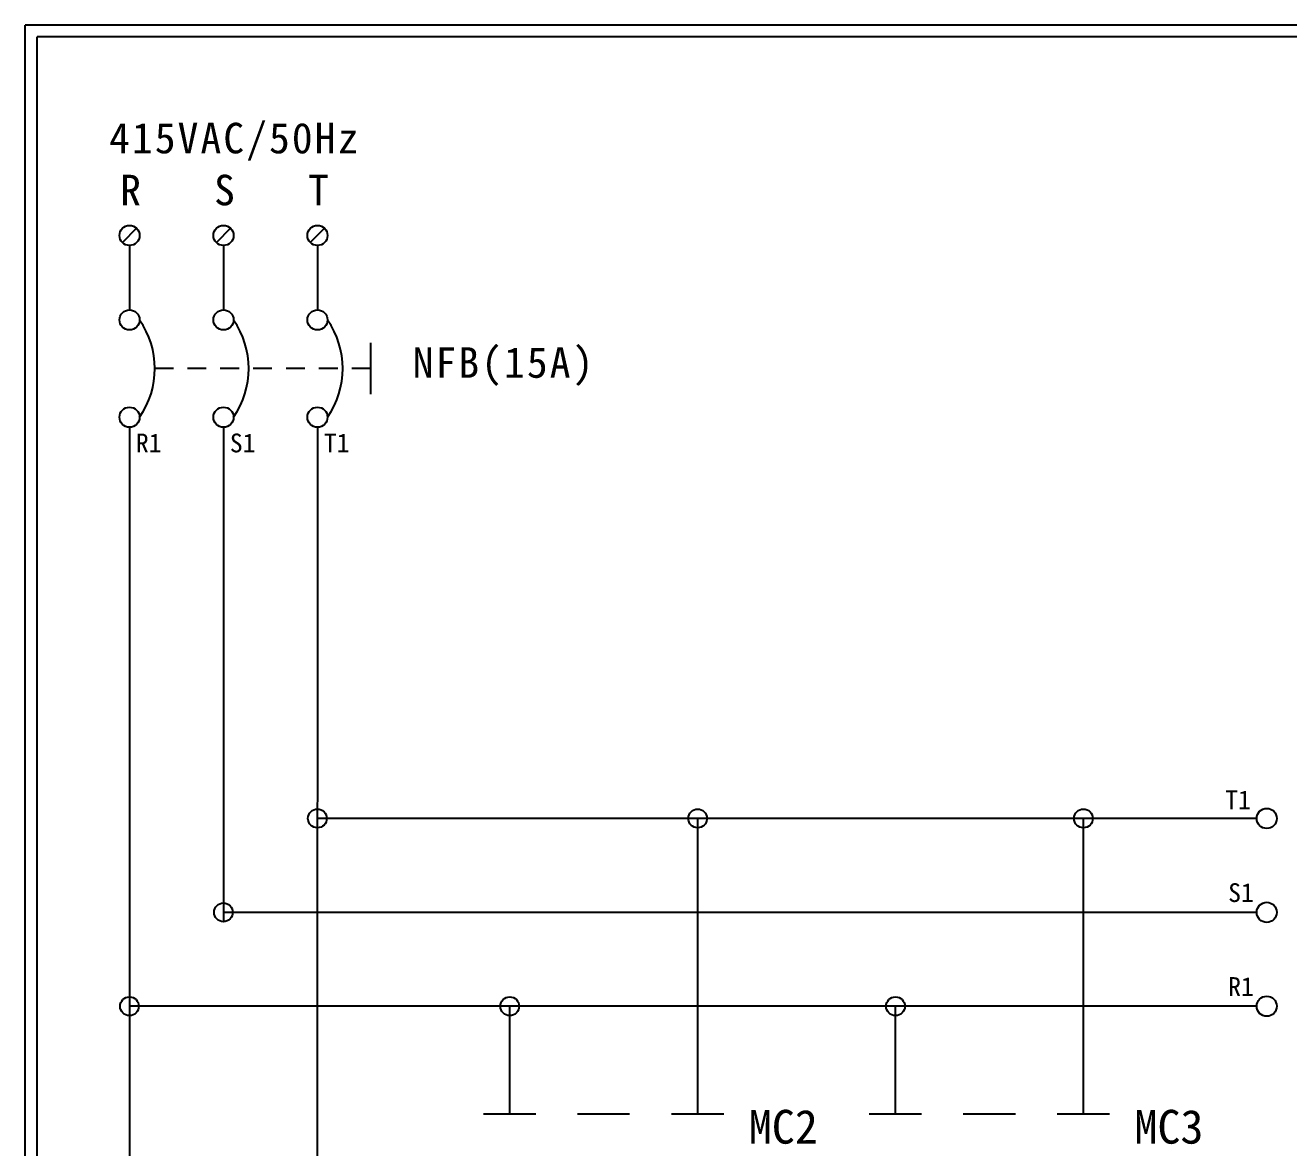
# Model space of a CAD drawing. Extents: x 10 to 297, y 3 to 207.
# Drawn here: x 10 to 144.5, y 87.4 to 207 of the extents above; entities that cross this region are included whole.
import ezdxf

# ---------------------------------------------------------------- set-up
doc = ezdxf.new("R2010")
doc.units = 0
doc.linetypes.add('HIDDEN9', pattern=[3.5, 2, -1.5])
doc.layers.get('0').update_dxf_attribs({"linetype": 'CONTINUOUS'})
doc.layers.add('圖框層', color=7, linetype='CONTINUOUS')
doc.layers.add('標尺寸層', color=3, linetype='CONTINUOUS')
doc.styles.add('STSL', font='kaiu.ttf')
doc.styles.add('標楷體', font='kaiu.ttf')

msp = doc.modelspace()

# ---------------------------------------------------------------- linework, layer by layer
for p, q in [((21.85, 185.35), (20.34, 183.83)), ((31.85, 185.35), (30.34, 183.83)), ((41.85, 185.35), (40.34, 183.83)), ((141.07, 122.51), (41.09, 122.51)), ((141.07, 112.51), (31.09, 112.51)), ((141.07, 102.51), (21.09, 102.51))]:
    msp.add_line(p, q)
at = {"color": 7, "linetype": 'HIDDEN9'}
msp.add_line((46.76, 170.41), (23.79, 170.41), dxfattribs=at)
for centre, radius in [((21.1, 184.59), 1.07), ((31.1, 184.59), 1.07), ((41.1, 184.59), 1.07), ((21.1, 175.59), 1.07), ((31.1, 175.59), 1.07), ((41.1, 175.59), 1.07), ((21.1, 165.23), 1.07), ((31.1, 165.23), 1.07), ((41.1, 165.23), 1.07), ((41.09, 122.51), 1), ((81.57, 122.51), 1), ((122.63, 122.51), 1), ((142.14, 122.51), 1.07), ((31.09, 112.51), 1), ((142.14, 112.51), 1.07), ((142.14, 102.51), 1.07), ((21.09, 102.51), 1), ((61.57, 102.51), 1), ((102.63, 102.51), 1)]:
    msp.add_circle(centre, radius)
at = {"color": 7}
for centre in [(14.74, 170.41), (24.74, 170.41), (34.74, 170.41)]:
    msp.add_arc(centre, 9.05, 325.1286, 34.8714, dxfattribs=at)
at = {"layer": '圖框層', "color": 7}
for p, q in [((297, 206.97), (10, 206.97)), ((10, 3), (10, 206.97)), ((295.75, 205.72), (11.25, 205.72)), ((11.25, 4.25), (11.25, 205.72))]:
    msp.add_line(p, q, dxfattribs=at)
at = {"layer": '標尺寸層', "color": 7}
for p, q in [((21.1, 183.52), (21.1, 176.66)), ((31.1, 183.52), (31.1, 176.66)), ((41.1, 183.52), (41.1, 176.66)), ((46.76, 173.14), (46.76, 167.68)), ((21.1, 164.16), (21.08, 64.72)), ((21.1, 164.16), (21.1, 164.1)), ((31.1, 164.1), (31.09, 111.51)), ((31.1, 164.16), (31.1, 164.1)), ((41.1, 164.16), (41.08, 64.72)), ((41.1, 164.16), (41.1, 164.1)), ((81.57, 91.04), (81.57, 122.51)), ((122.63, 91.04), (122.63, 122.51)), ((61.57, 91.04), (61.57, 102.51)), ((102.63, 91.04), (102.63, 102.51)), ((58.79, 91.04), (64.36, 91.04)), ((68.77, 91.05), (74.33, 91.05)), ((78.79, 91.04), (84.36, 91.04)), ((99.84, 91.04), (105.41, 91.04)), ((109.82, 91.05), (115.39, 91.05)), ((119.84, 91.04), (125.41, 91.04))]:
    msp.add_line(p, q, dxfattribs=at)

# ---------------------------------------------------------------- texts
at = {"color": 0, "char_height": 3.25, "style": '標楷體'}
for s, insert, width, attachment_point in [('\\pt6.5;{\\T1.1;415VAC/50Hz}', (18.92, 196.58), 35.213, 1), ('\\pt6.5;{\\T1.1;R}', (20.1, 191.05), 2, 1), ('\\pt6.5;{\\T1.1;S}', (30.1, 191.05), 2, 1), ('\\pt6.5;{\\T1.1;T}', (40.1, 191.05), 2, 1), ('\\pt6.5;{\\T1.1;NFB(15A)}', (60.96, 172.68), 24.6072, 2)]:
    msp.add_mtext(s, dxfattribs=dict(at, insert=insert, width=width, attachment_point=attachment_point))
at = {"layer": '圖框層', "color": 4, "style": 'STSL'}
for s, height, p in [('R1', 2, (21.78, 161.49)), ('S1', 2, (31.78, 161.49)), ('T1', 2, (41.78, 161.49)), ('T1', 2, (137.72, 123.49)), ('S1', 2, (138.04, 113.61)), ('R1', 2, (138.04, 103.61)), ('MC2', 3.6, (87.01, 87.88)), ('MC3', 3.6, (128.06, 87.88))]:
    msp.add_text(s, height=height, dxfattribs=at).set_placement(p)

doc.saveas('drawing.dxf')
